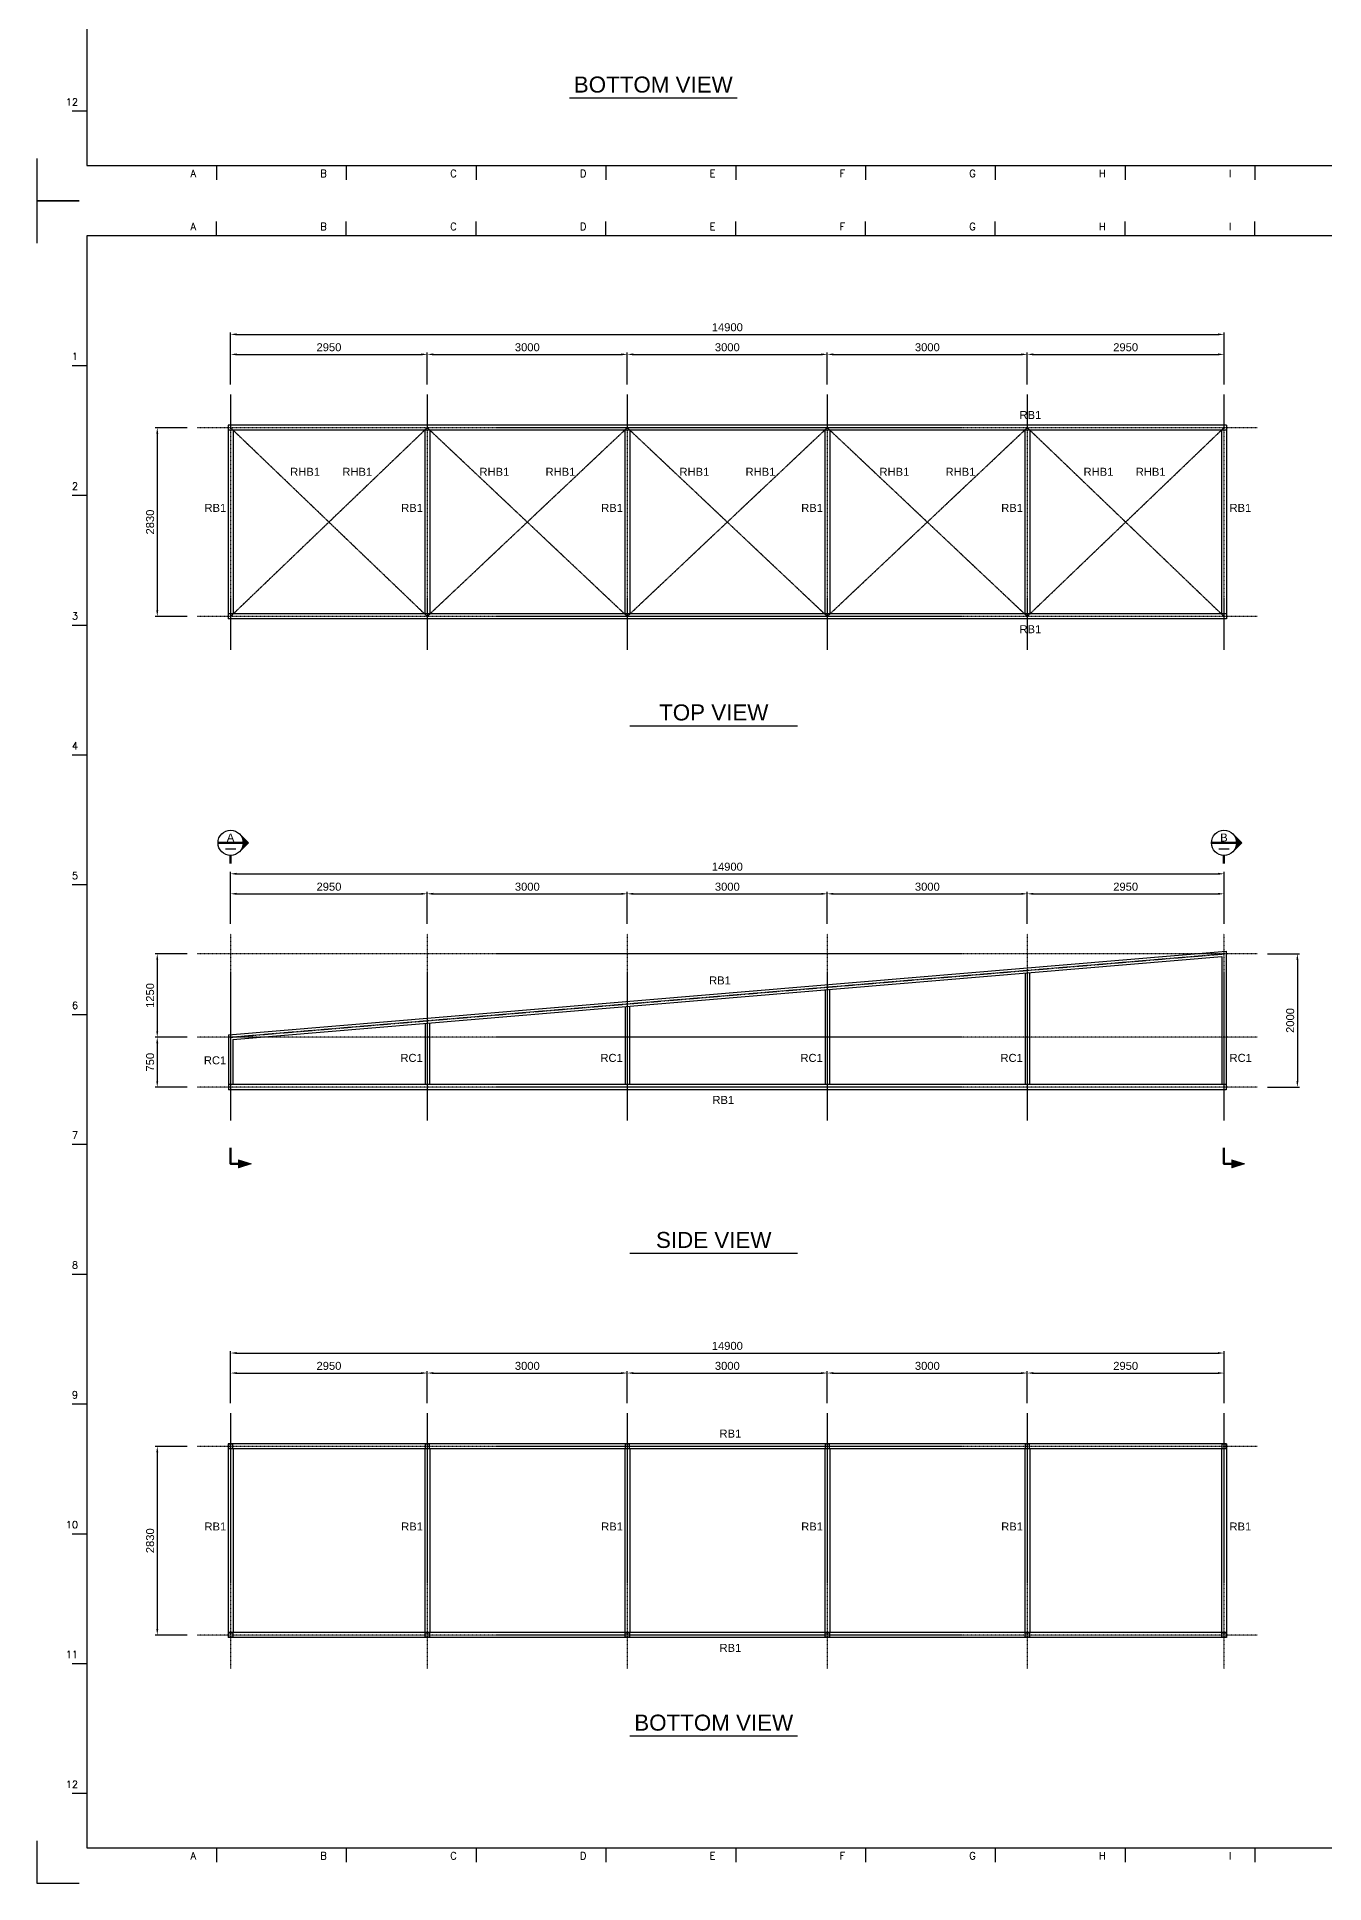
# Model space of a CAD drawing. Header units: millimetres. Extents: x 415966 to 487306, y -108951 to -17325.
# Drawn here: x 415966 to 435272, y -93015 to -65328 of the extents above; entities that cross this region are included whole.
import ezdxf
from ezdxf.enums import TextEntityAlignment as Align

# ---------------------------------------------------------------- set-up
doc = ezdxf.new("R2010")
doc.units = ezdxf.units.MM
doc.header["$LTSCALE"] = 2
doc.linetypes.add('CENTER', pattern=[2, 1.25, -0.25, 0.25, -0.25])
doc.linetypes.add('CENTER2', pattern=[28.575, 19.05, -3.175, 3.175, -3.175])
doc.layers.get('Defpoints').update_dxf_attribs({"color": 250})
for name, color, linetype in [('C_BLOCK', 7, 'Continuous'), ('C_CEN', 1, 'CENTER'), ('C_DIM', 7, 'Continuous'), ('C_GIRDER', 2, 'Continuous'), ('C_TEXT_01', 2, 'Continuous'), ('TAN-TIT', 30, 'Continuous'), ('TITLE', 7, 'Continuous')]:
    doc.layers.add(name, color=color, linetype=linetype)
doc.styles.add('Arial', font='arial.ttf')
doc.styles.add('COM', font='COMPLEX', dxfattribs={"height": 5})
doc.dimstyles.new('일반도면_0030', dxfattribs={"dimtxt": 120, "dimasz": 90, "dimexe": 30, "dimexo": 150, "dimgap": 45, "dimtad": 1, "dimdec": 0, "dimzin": 0, "dimdsep": 46, "dimtxsty": 'Arial', "dimcen": -150, "dimclrd": 7, "dimclre": 7, "dimclrt": 2, "dimadec": 8, "dimazin": 0, "dimtfac": 1, "dimtdec": 0, "dimtix": 1, "dimtmove": 2, "dimatfit": 3, "dimfxl": 1, "dimtolj": 1, "dimtzin": 0, "dimarcsym": 0})

# ---------------------------------------------------------------- blocks, each defined once
blk = doc.blocks.new('BORDER')
at = {"layer": 'TAN-TIT', "linetype": 'Continuous'}
for p, q in [((424, 16820), (0, 16820)), ((0, 16820), (0, 16396)), ((0, 424), (0, 0)), ((0, 0), (424, 0))]:
    blk.add_line(p, q, dxfattribs=at)
at = {"layer": 'TAN-TIT'}
for p, q in [((1796, 16468), (1796, 16612)), ((3093, 16468), (3093, 16612)), ((4391, 16468), (4391, 16612)), ((5689, 16468), (5689, 16612)), ((6987, 16468), (6987, 16612)), ((8285, 16468), (8285, 16612)), ((9583, 16468), (9583, 16612)), ((10881, 16468), (10881, 16612)), ((12178, 16468), (12178, 16612)), ((498, 16468), (498, 352)), ((23282, 16468), (498, 16468)), ((498, 15170), (353, 15170)), ((498, 13872), (353, 13872)), ((498, 12574), (353, 12574)), ((498, 11277), (353, 11277)), ((498, 9979), (353, 9979)), ((498, 8681), (353, 8681)), ((498, 7383), (353, 7383)), ((498, 6085), (353, 6085)), ((498, 4787), (353, 4787)), ((498, 3489), (353, 3489)), ((498, 2192), (353, 2192)), ((498, 894), (353, 894)), ((498, 352), (23282, 352)), ((1796, 352), (1796, 208)), ((3093, 352), (3093, 208)), ((4391, 352), (4391, 208)), ((5689, 352), (5689, 208)), ((6987, 352), (6987, 208)), ((8285, 352), (8285, 208)), ((9583, 352), (9583, 208)), ((10881, 352), (10881, 208)), ((12178, 352), (12178, 208))]:
    blk.add_line(p, q, dxfattribs=at)
at = {"layer": 'TAN-TIT', "style": 'COM'}
for s, p in [('A', (1536, 16526)), ('B', (2834, 16526)), ('C', (4132, 16526)), ('D', (5430, 16526)), ('E', (6727, 16526)), ('F', (8025, 16526)), ('G', (9323, 16526)), ('H', (10621, 16526)), ('I', (11919, 16526)), ('A', (1536, 237)), ('B', (2834, 237)), ('C', (4132, 237)), ('D', (5430, 237)), ('E', (6727, 237)), ('F', (8025, 237)), ('G', (9323, 237)), ('H', (10621, 237)), ('I', (11919, 237))]:
    blk.add_text(s, height=72.1, dxfattribs=at).set_placement(p)
for s, p in [('1', (411, 15228)), ('2', (411, 13930)), ('3', (411, 12632)), ('4', (411, 11334)), ('5', (411, 10036)), ('6', (411, 8739)), ('7', (411, 7441)), ('8', (411, 6143)), ('9', (411, 4845)), ('10', (411, 3547)), ('11', (411, 2249)), ('12', (411, 951))]:
    blk.add_text(s, height=72.1, dxfattribs=at).set_placement(p, align=Align.RIGHT)
blk = doc.blocks.new('*D257')
at = {"layer": 'C_DIM', "color": 7, "lineweight": -2, "transparency": 16777216}
for p, q in [((418221, -71189), (417741, -71189)), ((417771, -71279), (417771, -73929)), ((418221, -74019), (417741, -74019))]:
    blk.add_line(p, q, dxfattribs=at)
at = {"layer": 'C_DIM', "color": 7, "transparency": 16777216}
for points in [[(417756, -71279), (417786, -71279), (417771, -71189)], [(417756, -73929), (417786, -73929), (417771, -74019)]]:
    blk.add_solid(points, dxfattribs=at)
at = {"layer": 'Defpoints', "color": 0, "transparency": 16777216}
for p in [(418371, -71189), (417771, -74019), (418371, -74019)]:
    blk.add_point(p, dxfattribs=at)
at = {"layer": 'C_DIM', "color": 2, "transparency": 16777216, "insert": (417664, -72604), "char_height": 120, "attachment_point": 5, "rotation": 90, "style": 'Arial'}
blk.add_mtext('\\A1;2830', dxfattribs=at)
blk = doc.blocks.new('*D258')
at = {"layer": 'C_DIM', "color": 7, "lineweight": -2, "transparency": 16777216}
for p, q in [((418871, -70539), (418871, -69759)), ((433771, -70539), (433771, -69759)), ((418961, -69789), (433681, -69789))]:
    blk.add_line(p, q, dxfattribs=at)
at = {"layer": 'C_DIM', "color": 7, "transparency": 16777216}
for points in [[(418961, -69774), (418961, -69804), (418871, -69789)], [(433681, -69774), (433681, -69804), (433771, -69789)]]:
    blk.add_solid(points, dxfattribs=at)
at = {"layer": 'Defpoints', "color": 0, "transparency": 16777216}
for p in [(433771, -69789), (418871, -70689), (433771, -70689)]:
    blk.add_point(p, dxfattribs=at)
at = {"layer": 'C_DIM', "color": 2, "transparency": 16777216, "insert": (426321, -69683), "char_height": 120, "attachment_point": 5, "style": 'Arial'}
blk.add_mtext('\\A1;14900', dxfattribs=at)
blk = doc.blocks.new('*D259')
at = {"layer": 'C_DIM', "color": 7, "lineweight": -2, "transparency": 16777216}
for p, q in [((430821, -70539), (430821, -70059)), ((430911, -70089), (433681, -70089)), ((433771, -70539), (433771, -70059))]:
    blk.add_line(p, q, dxfattribs=at)
at = {"layer": 'C_DIM', "color": 7, "transparency": 16777216}
for points in [[(430911, -70074), (430911, -70104), (430821, -70089)], [(433681, -70074), (433681, -70104), (433771, -70089)]]:
    blk.add_solid(points, dxfattribs=at)
at = {"layer": 'Defpoints', "color": 0, "transparency": 16777216}
for p in [(433771, -70089), (430821, -70689), (433771, -70689)]:
    blk.add_point(p, dxfattribs=at)
at = {"layer": 'C_DIM', "color": 2, "transparency": 16777216, "insert": (432296, -69983), "char_height": 120, "attachment_point": 5, "style": 'Arial'}
blk.add_mtext('\\A1;2950', dxfattribs=at)
blk = doc.blocks.new('*D231')
at = {"layer": 'C_DIM', "color": 7, "lineweight": -2, "transparency": 16777216}
for p, q in [((418221, -86466), (417741, -86466)), ((417771, -86556), (417771, -89206)), ((418221, -89296), (417741, -89296))]:
    blk.add_line(p, q, dxfattribs=at)
at = {"layer": 'C_DIM', "color": 7, "transparency": 16777216}
for points in [[(417756, -86556), (417786, -86556), (417771, -86466)], [(417756, -89206), (417786, -89206), (417771, -89296)]]:
    blk.add_solid(points, dxfattribs=at)
at = {"layer": 'Defpoints', "color": 0, "transparency": 16777216}
for p in [(418371, -86466), (417771, -89296), (418371, -89296)]:
    blk.add_point(p, dxfattribs=at)
at = {"layer": 'C_DIM', "color": 2, "transparency": 16777216, "insert": (417664, -87881), "char_height": 120, "attachment_point": 5, "rotation": 90, "style": 'Arial'}
blk.add_mtext('\\A1;2830', dxfattribs=at)
blk = doc.blocks.new('*D232')
at = {"layer": 'C_DIM', "color": 7, "lineweight": -2, "transparency": 16777216}
for p, q in [((418871, -85816), (418871, -85036)), ((418961, -85066), (433681, -85066)), ((433771, -85816), (433771, -85036))]:
    blk.add_line(p, q, dxfattribs=at)
at = {"layer": 'C_DIM', "color": 7, "transparency": 16777216}
for points in [[(418961, -85051), (418961, -85081), (418871, -85066)], [(433681, -85051), (433681, -85081), (433771, -85066)]]:
    blk.add_solid(points, dxfattribs=at)
at = {"layer": 'Defpoints', "color": 0, "transparency": 16777216}
for p in [(433771, -85066), (418871, -85966), (433771, -85966)]:
    blk.add_point(p, dxfattribs=at)
at = {"layer": 'C_DIM', "color": 2, "transparency": 16777216, "insert": (426321, -84959), "char_height": 120, "attachment_point": 5, "style": 'Arial'}
blk.add_mtext('\\A1;14900', dxfattribs=at)
blk = doc.blocks.new('*D233')
at = {"layer": 'C_DIM', "color": 7, "lineweight": -2, "transparency": 16777216}
for p, q in [((430821, -85816), (430821, -85336)), ((430911, -85366), (433681, -85366)), ((433771, -85816), (433771, -85336))]:
    blk.add_line(p, q, dxfattribs=at)
at = {"layer": 'C_DIM', "color": 7, "transparency": 16777216}
for points in [[(430911, -85351), (430911, -85381), (430821, -85366)], [(433681, -85351), (433681, -85381), (433771, -85366)]]:
    blk.add_solid(points, dxfattribs=at)
at = {"layer": 'Defpoints', "color": 0, "transparency": 16777216}
for p in [(433771, -85366), (430821, -85966), (433771, -85966)]:
    blk.add_point(p, dxfattribs=at)
at = {"layer": 'C_DIM', "color": 2, "transparency": 16777216, "insert": (432296, -85259), "char_height": 120, "attachment_point": 5, "style": 'Arial'}
blk.add_mtext('\\A1;2950', dxfattribs=at)
blk = doc.blocks.new('*D234')
at = {"layer": 'C_DIM', "color": 7, "lineweight": -2, "transparency": 16777216}
for p, q in [((418221, -80329), (417741, -80329)), ((417771, -80419), (417771, -80989)), ((418221, -81079), (417741, -81079))]:
    blk.add_line(p, q, dxfattribs=at)
at = {"layer": 'C_DIM', "color": 7, "transparency": 16777216}
for points in [[(417756, -80419), (417786, -80419), (417771, -80329)], [(417756, -80989), (417786, -80989), (417771, -81079)]]:
    blk.add_solid(points, dxfattribs=at)
at = {"layer": 'Defpoints', "color": 0, "transparency": 16777216}
for p in [(418371, -80329), (417771, -81079), (418371, -81079)]:
    blk.add_point(p, dxfattribs=at)
at = {"layer": 'C_DIM', "color": 2, "transparency": 16777216, "insert": (417664, -80704), "char_height": 120, "attachment_point": 5, "rotation": 90, "style": 'Arial'}
blk.add_mtext('\\A1;750', dxfattribs=at)
blk = doc.blocks.new('*D235')
at = {"layer": 'C_DIM', "color": 7, "lineweight": -2, "transparency": 16777216}
for p, q in [((418871, -78629), (418871, -77849)), ((418961, -77879), (433681, -77879)), ((433771, -78629), (433771, -77849))]:
    blk.add_line(p, q, dxfattribs=at)
at = {"layer": 'C_DIM', "color": 7, "transparency": 16777216}
for points in [[(418961, -77864), (418961, -77894), (418871, -77879)], [(433681, -77864), (433681, -77894), (433771, -77879)]]:
    blk.add_solid(points, dxfattribs=at)
at = {"layer": 'Defpoints', "color": 0, "transparency": 16777216}
for p in [(433771, -77879), (418871, -78779), (433771, -78779)]:
    blk.add_point(p, dxfattribs=at)
at = {"layer": 'C_DIM', "color": 2, "transparency": 16777216, "insert": (426321, -77773), "char_height": 120, "attachment_point": 5, "style": 'Arial'}
blk.add_mtext('\\A1;14900', dxfattribs=at)
blk = doc.blocks.new('*D236')
at = {"layer": 'C_DIM', "color": 7, "lineweight": -2, "transparency": 16777216}
for p, q in [((418871, -78629), (418871, -78149)), ((418961, -78179), (421731, -78179)), ((421821, -78629), (421821, -78149))]:
    blk.add_line(p, q, dxfattribs=at)
at = {"layer": 'C_DIM', "color": 7, "transparency": 16777216}
for points in [[(418961, -78164), (418961, -78194), (418871, -78179)], [(421731, -78164), (421731, -78194), (421821, -78179)]]:
    blk.add_solid(points, dxfattribs=at)
at = {"layer": 'Defpoints', "color": 0, "transparency": 16777216}
for p in [(421821, -78179), (418871, -78779), (421821, -78779)]:
    blk.add_point(p, dxfattribs=at)
at = {"layer": 'C_DIM', "color": 2, "transparency": 16777216, "insert": (420346, -78073), "char_height": 120, "attachment_point": 5, "style": 'Arial'}
blk.add_mtext('\\A1;2950', dxfattribs=at)
blk = doc.blocks.new('*D237')
at = {"layer": 'C_DIM', "color": 7, "lineweight": -2, "transparency": 16777216}
for p, q in [((430821, -78629), (430821, -78149)), ((430911, -78179), (433681, -78179)), ((433771, -78629), (433771, -78149))]:
    blk.add_line(p, q, dxfattribs=at)
at = {"layer": 'C_DIM', "color": 7, "transparency": 16777216}
for points in [[(430911, -78164), (430911, -78194), (430821, -78179)], [(433681, -78164), (433681, -78194), (433771, -78179)]]:
    blk.add_solid(points, dxfattribs=at)
at = {"layer": 'Defpoints', "color": 0, "transparency": 16777216}
for p in [(433771, -78179), (430821, -78779), (433771, -78779)]:
    blk.add_point(p, dxfattribs=at)
at = {"layer": 'C_DIM', "color": 2, "transparency": 16777216, "insert": (432296, -78073), "char_height": 120, "attachment_point": 5, "style": 'Arial'}
blk.add_mtext('\\A1;2950', dxfattribs=at)
blk = doc.blocks.new('*D238')
at = {"layer": 'C_DIM', "color": 7, "lineweight": -2, "transparency": 16777216}
for p, q in [((434421, -79079), (434901, -79079)), ((434871, -79169), (434871, -80989)), ((434421, -81079), (434901, -81079))]:
    blk.add_line(p, q, dxfattribs=at)
at = {"layer": 'C_DIM', "color": 7, "transparency": 16777216}
for points in [[(434856, -79169), (434886, -79169), (434871, -79079)], [(434856, -80989), (434886, -80989), (434871, -81079)]]:
    blk.add_solid(points, dxfattribs=at)
at = {"layer": 'Defpoints', "color": 0, "transparency": 16777216}
for p in [(434271, -79079), (434271, -81079), (434871, -81079)]:
    blk.add_point(p, dxfattribs=at)
at = {"layer": 'C_DIM', "color": 2, "transparency": 16777216, "insert": (434764, -80079), "char_height": 120, "attachment_point": 5, "rotation": 90, "style": 'Arial'}
blk.add_mtext('\\A1;2000', dxfattribs=at)
blk = doc.blocks.new('*D239')
at = {"layer": 'C_DIM', "color": 7, "lineweight": -2, "transparency": 16777216}
for p, q in [((418221, -79079), (417741, -79079)), ((417771, -79169), (417771, -80239)), ((418221, -80329), (417741, -80329))]:
    blk.add_line(p, q, dxfattribs=at)
at = {"layer": 'C_DIM', "color": 7, "transparency": 16777216}
for points in [[(417756, -79169), (417786, -79169), (417771, -79079)], [(417756, -80239), (417786, -80239), (417771, -80329)]]:
    blk.add_solid(points, dxfattribs=at)
at = {"layer": 'Defpoints', "color": 0, "transparency": 16777216}
for p in [(418371, -79079), (417771, -80329), (418371, -80329)]:
    blk.add_point(p, dxfattribs=at)
at = {"layer": 'C_DIM', "color": 2, "transparency": 16777216, "insert": (417664, -79704), "char_height": 120, "attachment_point": 5, "rotation": 90, "style": 'Arial'}
blk.add_mtext('\\A1;1250', dxfattribs=at)
blk = doc.blocks.new('*D240')
at = {"layer": 'C_DIM', "color": 7, "lineweight": -2, "transparency": 16777216}
for p, q in [((427821, -70539), (427821, -70059)), ((427911, -70089), (430731, -70089)), ((430821, -70539), (430821, -70059))]:
    blk.add_line(p, q, dxfattribs=at)
at = {"layer": 'C_DIM', "color": 7, "transparency": 16777216}
for points in [[(427911, -70074), (427911, -70104), (427821, -70089)], [(430731, -70074), (430731, -70104), (430821, -70089)]]:
    blk.add_solid(points, dxfattribs=at)
at = {"layer": 'Defpoints', "color": 0, "transparency": 16777216}
for p in [(430821, -70089), (427821, -70689), (430821, -70689)]:
    blk.add_point(p, dxfattribs=at)
at = {"layer": 'C_DIM', "color": 2, "transparency": 16777216, "insert": (429321, -69983), "char_height": 120, "attachment_point": 5, "style": 'Arial'}
blk.add_mtext('\\A1;3000', dxfattribs=at)
blk = doc.blocks.new('*D241')
at = {"layer": 'C_DIM', "color": 7, "lineweight": -2, "transparency": 16777216}
for p, q in [((424821, -70539), (424821, -70059)), ((424911, -70089), (427731, -70089)), ((427821, -70539), (427821, -70059))]:
    blk.add_line(p, q, dxfattribs=at)
at = {"layer": 'C_DIM', "color": 7, "transparency": 16777216}
for points in [[(424911, -70074), (424911, -70104), (424821, -70089)], [(427731, -70074), (427731, -70104), (427821, -70089)]]:
    blk.add_solid(points, dxfattribs=at)
at = {"layer": 'Defpoints', "color": 0, "transparency": 16777216}
for p in [(427821, -70089), (424821, -70689), (427821, -70689)]:
    blk.add_point(p, dxfattribs=at)
at = {"layer": 'C_DIM', "color": 2, "transparency": 16777216, "insert": (426321, -69983), "char_height": 120, "attachment_point": 5, "style": 'Arial'}
blk.add_mtext('\\A1;3000', dxfattribs=at)
blk = doc.blocks.new('*D242')
at = {"layer": 'C_DIM', "color": 7, "lineweight": -2, "transparency": 16777216}
for p, q in [((421821, -70539), (421821, -70059)), ((421911, -70089), (424731, -70089)), ((424821, -70539), (424821, -70059))]:
    blk.add_line(p, q, dxfattribs=at)
at = {"layer": 'C_DIM', "color": 7, "transparency": 16777216}
for points in [[(421911, -70074), (421911, -70104), (421821, -70089)], [(424731, -70074), (424731, -70104), (424821, -70089)]]:
    blk.add_solid(points, dxfattribs=at)
at = {"layer": 'Defpoints', "color": 0, "transparency": 16777216}
for p in [(424821, -70089), (421821, -70689), (424821, -70689)]:
    blk.add_point(p, dxfattribs=at)
at = {"layer": 'C_DIM', "color": 2, "transparency": 16777216, "insert": (423321, -69983), "char_height": 120, "attachment_point": 5, "style": 'Arial'}
blk.add_mtext('\\A1;3000', dxfattribs=at)
blk = doc.blocks.new('*D243')
at = {"layer": 'C_DIM', "color": 7, "lineweight": -2, "transparency": 16777216}
for p, q in [((418871, -70539), (418871, -70059)), ((418961, -70089), (421731, -70089)), ((421821, -70539), (421821, -70059))]:
    blk.add_line(p, q, dxfattribs=at)
at = {"layer": 'C_DIM', "color": 7, "transparency": 16777216}
for points in [[(418961, -70074), (418961, -70104), (418871, -70089)], [(421731, -70074), (421731, -70104), (421821, -70089)]]:
    blk.add_solid(points, dxfattribs=at)
at = {"layer": 'Defpoints', "color": 0, "transparency": 16777216}
for p in [(421821, -70089), (418871, -70689), (421821, -70689)]:
    blk.add_point(p, dxfattribs=at)
at = {"layer": 'C_DIM', "color": 2, "transparency": 16777216, "insert": (420346, -69983), "char_height": 120, "attachment_point": 5, "style": 'Arial'}
blk.add_mtext('\\A1;2950', dxfattribs=at)
blk = doc.blocks.new('*D244')
at = {"layer": 'C_DIM', "color": 7, "lineweight": -2, "transparency": 16777216}
for p, q in [((427821, -78629), (427821, -78149)), ((427911, -78179), (430731, -78179)), ((430821, -78629), (430821, -78149))]:
    blk.add_line(p, q, dxfattribs=at)
at = {"layer": 'C_DIM', "color": 7, "transparency": 16777216}
for points in [[(427911, -78164), (427911, -78194), (427821, -78179)], [(430731, -78164), (430731, -78194), (430821, -78179)]]:
    blk.add_solid(points, dxfattribs=at)
at = {"layer": 'Defpoints', "color": 0, "transparency": 16777216}
for p in [(430821, -78179), (427821, -78779), (430821, -78779)]:
    blk.add_point(p, dxfattribs=at)
at = {"layer": 'C_DIM', "color": 2, "transparency": 16777216, "insert": (429321, -78073), "char_height": 120, "attachment_point": 5, "style": 'Arial'}
blk.add_mtext('\\A1;3000', dxfattribs=at)
blk = doc.blocks.new('*D245')
at = {"layer": 'C_DIM', "color": 7, "lineweight": -2, "transparency": 16777216}
for p, q in [((424821, -78629), (424821, -78149)), ((424911, -78179), (427731, -78179)), ((427821, -78629), (427821, -78149))]:
    blk.add_line(p, q, dxfattribs=at)
at = {"layer": 'C_DIM', "color": 7, "transparency": 16777216}
for points in [[(424911, -78164), (424911, -78194), (424821, -78179)], [(427731, -78164), (427731, -78194), (427821, -78179)]]:
    blk.add_solid(points, dxfattribs=at)
at = {"layer": 'Defpoints', "color": 0, "transparency": 16777216}
for p in [(427821, -78179), (424821, -78779), (427821, -78779)]:
    blk.add_point(p, dxfattribs=at)
at = {"layer": 'C_DIM', "color": 2, "transparency": 16777216, "insert": (426321, -78073), "char_height": 120, "attachment_point": 5, "style": 'Arial'}
blk.add_mtext('\\A1;3000', dxfattribs=at)
blk = doc.blocks.new('*D246')
at = {"layer": 'C_DIM', "color": 7, "lineweight": -2, "transparency": 16777216}
for p, q in [((421821, -78629), (421821, -78149)), ((421911, -78179), (424731, -78179)), ((424821, -78629), (424821, -78149))]:
    blk.add_line(p, q, dxfattribs=at)
at = {"layer": 'C_DIM', "color": 7, "transparency": 16777216}
for points in [[(421911, -78164), (421911, -78194), (421821, -78179)], [(424731, -78164), (424731, -78194), (424821, -78179)]]:
    blk.add_solid(points, dxfattribs=at)
at = {"layer": 'Defpoints', "color": 0, "transparency": 16777216}
for p in [(424821, -78179), (421821, -78779), (424821, -78779)]:
    blk.add_point(p, dxfattribs=at)
at = {"layer": 'C_DIM', "color": 2, "transparency": 16777216, "insert": (423321, -78073), "char_height": 120, "attachment_point": 5, "style": 'Arial'}
blk.add_mtext('\\A1;3000', dxfattribs=at)
blk = doc.blocks.new('*D272')
at = {"layer": 'C_DIM', "color": 7, "lineweight": -2, "transparency": 16777216}
for p, q in [((427821, -85816), (427821, -85336)), ((427911, -85366), (430731, -85366)), ((430821, -85816), (430821, -85336))]:
    blk.add_line(p, q, dxfattribs=at)
at = {"layer": 'C_DIM', "color": 7, "transparency": 16777216}
for points in [[(427911, -85351), (427911, -85381), (427821, -85366)], [(430731, -85351), (430731, -85381), (430821, -85366)]]:
    blk.add_solid(points, dxfattribs=at)
at = {"layer": 'Defpoints', "color": 0, "transparency": 16777216}
for p in [(430821, -85366), (427821, -85966), (430821, -85966)]:
    blk.add_point(p, dxfattribs=at)
at = {"layer": 'C_DIM', "color": 2, "transparency": 16777216, "insert": (429321, -85259), "char_height": 120, "attachment_point": 5, "style": 'Arial'}
blk.add_mtext('\\A1;3000', dxfattribs=at)
blk = doc.blocks.new('*D273')
at = {"layer": 'C_DIM', "color": 7, "lineweight": -2, "transparency": 16777216}
for p, q in [((424821, -85816), (424821, -85336)), ((424911, -85366), (427731, -85366)), ((427821, -85816), (427821, -85336))]:
    blk.add_line(p, q, dxfattribs=at)
at = {"layer": 'C_DIM', "color": 7, "transparency": 16777216}
for points in [[(424911, -85351), (424911, -85381), (424821, -85366)], [(427731, -85351), (427731, -85381), (427821, -85366)]]:
    blk.add_solid(points, dxfattribs=at)
at = {"layer": 'Defpoints', "color": 0, "transparency": 16777216}
for p in [(427821, -85366), (424821, -85966), (427821, -85966)]:
    blk.add_point(p, dxfattribs=at)
at = {"layer": 'C_DIM', "color": 2, "transparency": 16777216, "insert": (426321, -85259), "char_height": 120, "attachment_point": 5, "style": 'Arial'}
blk.add_mtext('\\A1;3000', dxfattribs=at)
blk = doc.blocks.new('*D274')
at = {"layer": 'C_DIM', "color": 7, "lineweight": -2, "transparency": 16777216}
for p, q in [((421821, -85816), (421821, -85336)), ((421911, -85366), (424731, -85366)), ((424821, -85816), (424821, -85336))]:
    blk.add_line(p, q, dxfattribs=at)
at = {"layer": 'C_DIM', "color": 7, "transparency": 16777216}
for points in [[(421911, -85351), (421911, -85381), (421821, -85366)], [(424731, -85351), (424731, -85381), (424821, -85366)]]:
    blk.add_solid(points, dxfattribs=at)
at = {"layer": 'Defpoints', "color": 0, "transparency": 16777216}
for p in [(424821, -85366), (421821, -85966), (424821, -85966)]:
    blk.add_point(p, dxfattribs=at)
at = {"layer": 'C_DIM', "color": 2, "transparency": 16777216, "insert": (423321, -85259), "char_height": 120, "attachment_point": 5, "style": 'Arial'}
blk.add_mtext('\\A1;3000', dxfattribs=at)
blk = doc.blocks.new('*D275')
at = {"layer": 'C_DIM', "color": 7, "lineweight": -2, "transparency": 16777216}
for p, q in [((418871, -85816), (418871, -85336)), ((418961, -85366), (421731, -85366)), ((421821, -85816), (421821, -85336))]:
    blk.add_line(p, q, dxfattribs=at)
at = {"layer": 'C_DIM', "color": 7, "transparency": 16777216}
for points in [[(418961, -85351), (418961, -85381), (418871, -85366)], [(421731, -85351), (421731, -85381), (421821, -85366)]]:
    blk.add_solid(points, dxfattribs=at)
at = {"layer": 'Defpoints', "color": 0, "transparency": 16777216}
for p in [(421821, -85366), (418871, -85966), (421821, -85966)]:
    blk.add_point(p, dxfattribs=at)
at = {"layer": 'C_DIM', "color": 2, "transparency": 16777216, "insert": (420346, -85259), "char_height": 120, "attachment_point": 5, "style": 'Arial'}
blk.add_mtext('\\A1;2950', dxfattribs=at)
blk = doc.blocks.new('MS')
at = {"layer": 'C_BLOCK', "color": 1, "linetype": 'Continuous', "lineweight": 13}
for p, q in [((-8.67, 3.56), (-7, 8.89)), ((-8.58, 3.62), (-7, 8.68)), ((-8.5, 3.69), (-7, 8.47)), ((-8.41, 3.75), (-7, 8.26)), ((-7, 8.89), (-5.33, 3.56)), ((-7, 8.68), (-5.42, 3.62)), ((-7, 8.47), (-5.5, 3.69)), ((-7, 8.26), (-5.59, 3.75)), ((-5.33, 3.56), (-8.67, 3.56)), ((-5.42, 3.62), (-8.58, 3.62)), ((-5.5, 3.69), (-8.5, 3.69)), ((-5.59, 3.75), (-8.41, 3.75)), ((-8.33, 3.81), (-7, 8.06)), ((-5.67, 3.81), (-8.33, 3.81)), ((-8.24, 3.87), (-7, 7.85)), ((-5.76, 3.87), (-8.24, 3.87)), ((-8.16, 3.94), (-7, 7.64)), ((-5.84, 3.94), (-8.16, 3.94)), ((-8.07, 4), (-7, 7.43)), ((-5.93, 4), (-8.07, 4)), ((-7.99, 4.06), (-7, 7.22)), ((-6.01, 4.06), (-7.99, 4.06)), ((-7.9, 4.12), (-7, 7.01)), ((-6.1, 4.12), (-7.9, 4.12)), ((-7.82, 4.19), (-7, 6.8)), ((-6.18, 4.19), (-7.82, 4.19)), ((-7.73, 4.25), (-7, 6.59)), ((-6.27, 4.25), (-7.73, 4.25)), ((-7.65, 4.31), (-7, 6.39)), ((-6.35, 4.31), (-7.65, 4.31)), ((-7.56, 4.37), (-7, 6.18)), ((-6.44, 4.37), (-7.56, 4.37)), ((-7.48, 4.43), (-7, 5.97)), ((-6.52, 4.43), (-7.48, 4.43)), ((-7.39, 4.5), (-7, 5.76)), ((-6.61, 4.5), (-7.39, 4.5)), ((-7.31, 4.56), (-7, 5.55)), ((-6.69, 4.56), (-7.31, 4.56)), ((-7.22, 4.62), (-7, 5.34)), ((-6.78, 4.62), (-7.22, 4.62)), ((-7.14, 4.68), (-7, 5.13)), ((-6.86, 4.68), (-7.14, 4.68)), ((-7.06, 4.75), (-7, 4.92)), ((-6.94, 4.75), (-7.06, 4.75)), ((-7, 8.06), (-5.67, 3.81)), ((-7, 7.85), (-5.76, 3.87)), ((-7, 7.64), (-5.84, 3.94)), ((-7, 7.43), (-5.93, 4)), ((-7, 7.22), (-6.01, 4.06)), ((-7, 7.01), (-6.1, 4.12)), ((-7, 6.8), (-6.18, 4.19)), ((-7, 6.59), (-6.27, 4.25)), ((-7, 6.39), (-6.35, 4.31)), ((-7, 6.18), (-6.44, 4.37)), ((-7, 5.97), (-6.52, 4.43)), ((-7, 5.76), (-6.61, 4.5)), ((-7, 5.55), (-6.69, 4.56)), ((-7, 5.34), (-6.78, 4.62)), ((-7, 5.13), (-6.86, 4.68)), ((-7, 4.92), (-6.94, 4.75))]:
    blk.add_line(p, q, dxfattribs=at)
at = {"layer": 'C_BLOCK', "color": 3, "linetype": 'Continuous', "lineweight": 70, "flags": 128}
blk.add_lwpolyline([(-7, 3.5), (-7, 0), (0, 0)], dxfattribs=at)
at = {"layer": 'C_BLOCK', "color": 1, "linetype": 'Continuous', "lineweight": 13}
blk.add_3dface([(-8.75, 3.5), (-7, 9.1), (-5.25, 3.5)], dxfattribs=at)

msp = doc.modelspace()

# ---------------------------------------------------------------- linework, layer by layer
at = {"layer": 'C_BLOCK', "color": 3, "linetype": 'Continuous', "lineweight": 53}
for p, q in [((419059.2, -77415.2), (418682.1, -77415.2)), ((433959.2, -77415.2), (433582.1, -77415.2))]:
    msp.add_line(p, q, dxfattribs=at)
at = {"layer": 'C_BLOCK', "color": 1, "linetype": 'Continuous', "lineweight": 70}
for p, q in [((419059.2, -77415.2), (418682.1, -77415.2)), ((433959.2, -77415.2), (433582.1, -77415.2))]:
    msp.add_line(p, q, dxfattribs=at)
at = {"layer": 'C_BLOCK', "color": 2, "linetype": 'Continuous', "lineweight": 30}
for p, q in [((418947.8, -77509.5), (418793.5, -77509.5)), ((433847.8, -77509.5), (433693.5, -77509.5))]:
    msp.add_line(p, q, dxfattribs=at)
at = {"layer": 'C_BLOCK', "color": 1, "linetype": 'Continuous', "lineweight": 0}
for p, q in [((419137.3, -77415.2), (418997.6, -77275.7)), ((419137.3, -77415.2), (419002.7, -77549.8)), ((419018.9, -77531.6), (419136.3, -77414.2)), ((419030.7, -77514.9), (419133.8, -77411.7)), ((419045.9, -77484.6), (419126.3, -77404.2)), ((419054, -77371.5), (419073.8, -77351.7)), ((419055, -77375.5), (419076.3, -77354.2)), ((419055.8, -77379.7), (419078.8, -77356.7)), ((419056.6, -77384), (419081.3, -77359.2)), ((419057.2, -77388.3), (419083.8, -77361.7)), ((419057.8, -77392.7), (419086.3, -77364.2)), ((419058.3, -77397.2), (419088.8, -77366.7)), ((419058.7, -77401.8), (419091.3, -77369.2)), ((419059, -77406.6), (419093.8, -77371.7)), ((419059.2, -77411.4), (419096.3, -77374.2)), ((419059.2, -77416.4), (419098.8, -77376.7)), ((434037.3, -77415.2), (433897.6, -77275.7)), ((434037.3, -77415.2), (433902.7, -77549.8)), ((433918.9, -77531.6), (434036.3, -77414.2)), ((433930.7, -77514.9), (434033.8, -77411.7)), ((433945.9, -77484.6), (434026.3, -77404.2)), ((433954, -77371.5), (433973.8, -77351.7)), ((433955, -77375.5), (433976.3, -77354.2)), ((433955.8, -77379.7), (433978.8, -77356.7)), ((433956.6, -77384), (433981.3, -77359.2)), ((433957.2, -77388.3), (433983.8, -77361.7)), ((433957.8, -77392.7), (433986.3, -77364.2)), ((433958.3, -77397.2), (433988.8, -77366.7)), ((433958.7, -77401.8), (433991.3, -77369.2)), ((433959, -77406.6), (433993.8, -77371.7)), ((433959.2, -77411.4), (433996.3, -77374.2)), ((433959.2, -77416.4), (433998.8, -77376.7))]:
    msp.add_line(p, q, dxfattribs=at)
at = {"layer": 'C_BLOCK', "color": 1, "linetype": 'Continuous', "lineweight": 13}
for p, q in [((419003.8, -77281.7), (419003.8, -77281.7)), ((419006.3, -77284.2), (419006.3, -77284.2)), ((419008.7, -77286.8), (419008.8, -77286.7)), ((419011.1, -77289.4), (419011.3, -77289.2)), ((419013.5, -77292.1), (419013.8, -77291.7)), ((419015.7, -77294.8), (419016.3, -77294.2)), ((419018, -77297.5), (419018.8, -77296.7)), ((419020.2, -77300.4), (419021.3, -77299.2)), ((419022.3, -77303.2), (419023.8, -77301.7)), ((419024.4, -77306.1), (419026.3, -77304.2)), ((419026.5, -77309), (419028.8, -77306.7)), ((419028.5, -77312), (419031.3, -77309.2)), ((419030.4, -77315.1), (419033.8, -77311.7)), ((419032.3, -77318.2), (419036.3, -77314.2)), ((419034.2, -77321.3), (419038.8, -77316.7)), ((419036, -77324.6), (419041.3, -77319.2)), ((419037.4, -77503.1), (419131.3, -77409.2)), ((419037.7, -77327.8), (419043.8, -77321.7)), ((419039.4, -77331.1), (419046.3, -77324.2)), ((419041.1, -77334.5), (419048.8, -77326.7)), ((419042.2, -77493.3), (419128.8, -77406.7)), ((419042.6, -77337.9), (419051.3, -77329.2)), ((419044.1, -77341.4), (419053.8, -77331.7)), ((419045.6, -77344.9), (419056.3, -77334.2)), ((419047, -77348.5), (419058.8, -77336.7)), ((419048.3, -77352.2), (419061.3, -77339.2)), ((419048.9, -77476.6), (419123.8, -77401.7)), ((419049.6, -77355.9), (419063.8, -77341.7)), ((419050.8, -77359.7), (419066.3, -77344.2)), ((419051.3, -77469.3), (419121.3, -77399.2)), ((419052, -77363.5), (419068.8, -77346.7)), ((419053.1, -77367.5), (419071.3, -77349.2)), ((419053.2, -77462.3), (419118.8, -77396.7)), ((419054.8, -77455.8), (419116.3, -77394.2)), ((419056, -77449.5), (419113.8, -77391.7)), ((419057, -77443.5), (419111.3, -77389.2)), ((419057.8, -77437.7), (419108.8, -77386.7)), ((419058.4, -77432.1), (419106.3, -77384.2)), ((419058.9, -77426.7), (419103.8, -77381.7)), ((419059.1, -77421.5), (419101.3, -77379.2)), ((433903.8, -77281.7), (433903.8, -77281.7)), ((433906.3, -77284.2), (433906.3, -77284.2)), ((433908.7, -77286.8), (433908.8, -77286.7)), ((433911.1, -77289.4), (433911.3, -77289.2)), ((433913.5, -77292.1), (433913.8, -77291.7)), ((433915.7, -77294.8), (433916.3, -77294.2)), ((433918, -77297.5), (433918.8, -77296.7)), ((433920.2, -77300.4), (433921.3, -77299.2)), ((433922.3, -77303.2), (433923.8, -77301.7)), ((433924.4, -77306.1), (433926.3, -77304.2)), ((433926.5, -77309), (433928.8, -77306.7)), ((433928.5, -77312), (433931.3, -77309.2)), ((433930.4, -77315.1), (433933.8, -77311.7)), ((433932.3, -77318.2), (433936.3, -77314.2)), ((433934.2, -77321.3), (433938.8, -77316.7)), ((433936, -77324.6), (433941.3, -77319.2)), ((433937.4, -77503.1), (434031.3, -77409.2)), ((433937.7, -77327.8), (433943.8, -77321.7)), ((433939.4, -77331.1), (433946.3, -77324.2)), ((433941.1, -77334.5), (433948.8, -77326.7)), ((433942.2, -77493.3), (434028.8, -77406.7)), ((433942.6, -77337.9), (433951.3, -77329.2)), ((433944.1, -77341.4), (433953.8, -77331.7)), ((433945.6, -77344.9), (433956.3, -77334.2)), ((433947, -77348.5), (433958.8, -77336.7)), ((433948.3, -77352.2), (433961.3, -77339.2)), ((433948.9, -77476.6), (434023.8, -77401.7)), ((433949.6, -77355.9), (433963.8, -77341.7)), ((433950.8, -77359.7), (433966.3, -77344.2)), ((433951.3, -77469.3), (434021.3, -77399.2)), ((433952, -77363.5), (433968.8, -77346.7)), ((433953.1, -77367.5), (433971.3, -77349.2)), ((433953.2, -77462.3), (434018.8, -77396.7)), ((433954.8, -77455.8), (434016.3, -77394.2)), ((433956, -77449.5), (434013.8, -77391.7)), ((433957, -77443.5), (434011.3, -77389.2)), ((433957.8, -77437.7), (434008.8, -77386.7)), ((433958.4, -77432.1), (434006.3, -77384.2)), ((433958.9, -77426.7), (434003.8, -77381.7)), ((433959.1, -77421.5), (434001.3, -77379.2))]:
    msp.add_line(p, q, dxfattribs=at)
at = {"layer": 'C_BLOCK', "color": 3, "linetype": 'Continuous', "lineweight": 70}
for p, q in [((418870.6, -77723.5), (418870.6, -77603.7)), ((433770.6, -77723.5), (433770.6, -77603.7))]:
    msp.add_line(p, q, dxfattribs=at)
at = {"layer": 'C_BLOCK', "color": 2, "linetype": 'Continuous', "lineweight": 30}
for centre in [(418870.6, -77415.2), (433770.6, -77415.2)]:
    msp.add_circle(centre, 188.6, dxfattribs=at)
at = {"layer": 'C_CEN'}
for p, q in [((418870.6, -70689.2), (418870.6, -74519.2)), ((421820.6, -70689.2), (421820.6, -74519.2)), ((424820.6, -70689.2), (424820.6, -74519.2)), ((427820.6, -70689.2), (427820.6, -74519.2)), ((430820.6, -70689.2), (430820.6, -74519.2)), ((433770.6, -70689.2), (433770.6, -74519.2)), ((434270.6, -71189.2), (418370.6, -71189.2)), ((434270.6, -74019.2), (418370.6, -74019.2)), ((418870.6, -78779.1), (418870.6, -81579.1)), ((421820.6, -78779.1), (421820.6, -81579.1)), ((424820.6, -78779.1), (424820.6, -81579.1)), ((427820.6, -78779.1), (427820.6, -81579.1)), ((430820.6, -78779.1), (430820.6, -81579.1)), ((433770.6, -78779.1), (433770.6, -81579.1)), ((434270.6, -79079.1), (418370.6, -79079.1)), ((418870.6, -80329.1), (433770.6, -79079.1)), ((434270.6, -80329.1), (418370.6, -80329.1)), ((434270.6, -81079.1), (418370.6, -81079.1)), ((418870.6, -85965.8), (418870.6, -89795.8)), ((421820.6, -85965.8), (421820.6, -89795.8)), ((424820.6, -85965.8), (424820.6, -89795.8)), ((427820.6, -85965.8), (427820.6, -89795.8)), ((430820.6, -85965.8), (430820.6, -89795.8)), ((433770.6, -85965.8), (433770.6, -89795.8)), ((434270.6, -86465.8), (418370.6, -86465.8)), ((434270.6, -89295.8), (418370.6, -89295.8))]:
    msp.add_line(p, q, dxfattribs=at)
at = {"layer": 'C_GIRDER'}
for p, q in [((433808.7, -71151.1), (418832.5, -71151.1)), ((418832.5, -71151.1), (418832.5, -74057.3)), ((433808.7, -71151.1), (433808.7, -74057.3)), ((433808.7, -71227.3), (418832.5, -71227.3)), ((418908.7, -71227.3), (418908.7, -73981.1)), ((421782.5, -71227.3), (421782.5, -73981.1)), ((421858.7, -71227.3), (421858.7, -73981.1)), ((424782.5, -71227.3), (424782.5, -73981.1)), ((424858.7, -71227.3), (424858.7, -73981.1)), ((427782.5, -71227.3), (427782.5, -73981.1)), ((427858.7, -71227.3), (427858.7, -73981.1)), ((430782.5, -71227.3), (430782.5, -73981.1)), ((430858.7, -71227.3), (430858.7, -73981.1)), ((433732.5, -71227.3), (433732.5, -73981.1)), ((433808.7, -73981.1), (418832.5, -73981.1)), ((433808.7, -74057.3), (418832.5, -74057.3)), ((418838.9, -80293.6), (433802.4, -79038.2)), ((418902.4, -80364.7), (433738.9, -79120)), ((433738.9, -79120), (433738.9, -81041)), ((433802.4, -79038.2), (433802.4, -81117.2)), ((430788.9, -79365), (430788.9, -81041)), ((430852.4, -79359.6), (430852.4, -81041)), ((427788.9, -79618.3), (427788.9, -81041)), ((427852.4, -79613), (427852.4, -81041)), ((424788.9, -79871.7), (424788.9, -81041)), ((424852.4, -79866.4), (424852.4, -81041)), ((421788.9, -80125.1), (421788.9, -81041)), ((421852.4, -80119.7), (421852.4, -81041)), ((418838.9, -80293.6), (418838.9, -81117.2)), ((418902.4, -80364.7), (418902.4, -81041)), ((433802.4, -81041), (418838.9, -81041)), ((433802.4, -81117.2), (418838.9, -81117.2)), ((433808.7, -86427.7), (418832.5, -86427.7)), ((418832.5, -86427.7), (418832.5, -89333.9)), ((433808.7, -86503.9), (418832.5, -86503.9)), ((418908.7, -86503.9), (418908.7, -89257.7)), ((421782.5, -86503.9), (421782.5, -89257.7)), ((421858.7, -86503.9), (421858.7, -89257.7)), ((424782.5, -86503.9), (424782.5, -89257.7)), ((424858.7, -86503.9), (424858.7, -89257.7)), ((427782.5, -86503.9), (427782.5, -89257.7)), ((427858.7, -86503.9), (427858.7, -89257.7)), ((430782.5, -86503.9), (430782.5, -89257.7)), ((430858.7, -86503.9), (430858.7, -89257.7)), ((433732.5, -86503.9), (433732.5, -89257.7)), ((433808.7, -86427.7), (433808.7, -89333.9)), ((433808.7, -89257.7), (418832.5, -89257.7)), ((433808.7, -89333.9), (418832.5, -89333.9))]:
    msp.add_line(p, q, dxfattribs=at)
at = {"layer": 'C_GIRDER', "linetype": 'CENTER2', "ltscale": 0.2}
for p, q in [((418870.6, -71189.2), (421820.6, -74019.2)), ((418870.6, -74019.2), (421820.6, -71189.2)), ((421820.6, -71189.2), (424820.6, -74019.2)), ((424820.6, -71189.2), (421820.6, -74019.2)), ((424820.6, -71189.2), (427820.6, -74019.2)), ((427820.6, -71189.2), (424820.6, -74019.2)), ((427820.6, -71189.2), (430820.6, -74019.2)), ((430820.6, -71189.2), (427820.6, -74019.2)), ((433770.6, -71189.2), (430820.6, -74019.2)), ((433770.6, -74019.2), (430820.6, -71189.2))]:
    msp.add_line(p, q, dxfattribs=at)
at = {"layer": 'C_GIRDER'}
for points in [[(418838.9, -86497.5), (418902.4, -86497.5), (418902.4, -86434), (418838.9, -86434)], [(421788.9, -86497.5), (421852.4, -86497.5), (421852.4, -86434), (421788.9, -86434)], [(424788.9, -86497.5), (424852.4, -86497.5), (424852.4, -86434), (424788.9, -86434)], [(427788.9, -86497.5), (427852.4, -86497.5), (427852.4, -86434), (427788.9, -86434)], [(430788.9, -86497.5), (430852.4, -86497.5), (430852.4, -86434), (430788.9, -86434)], [(430788.9, -86497.5), (430852.4, -86497.5), (430852.4, -86434), (430788.9, -86434)], [(433738.9, -86497.5), (433802.4, -86497.5), (433802.4, -86434), (433738.9, -86434)], [(418838.9, -89264), (418902.4, -89264), (418902.4, -89327.5), (418838.9, -89327.5)], [(421788.9, -89264), (421852.4, -89264), (421852.4, -89327.5), (421788.9, -89327.5)], [(424788.9, -89264), (424852.4, -89264), (424852.4, -89327.5), (424788.9, -89327.5)], [(427788.9, -89264), (427852.4, -89264), (427852.4, -89327.5), (427788.9, -89327.5)], [(430788.9, -89264), (430852.4, -89264), (430852.4, -89327.5), (430788.9, -89327.5)], [(430788.9, -89264), (430852.4, -89264), (430852.4, -89327.5), (430788.9, -89327.5)], [(430788.9, -89264), (430852.4, -89264), (430852.4, -89327.5), (430788.9, -89327.5)], [(433738.9, -89264), (433802.4, -89264), (433802.4, -89327.5), (433738.9, -89327.5)]]:
    msp.add_lwpolyline(points, close=True, dxfattribs=at)
at = {"layer": 'TITLE', "color": 1, "linetype": 'Continuous'}
for p, q in [((423953.1, -66242.4), (426467.6, -66242.4)), ((424860, -75658.7), (427374.5, -75658.7)), ((424860, -83569.9), (427374.5, -83569.9)), ((424860, -90809), (427374.5, -90809))]:
    msp.add_line(p, q, dxfattribs=at)

# ---------------------------------------------------------------- block references
at = {"xscale": 1.5, "yscale": 1.5, "zscale": 1.5}
for p in [(415965.9, -67785.1), (415965.9, -93015.1)]:
    msp.add_blockref('BORDER', p, dxfattribs=at)
at = {"layer": 'C_BLOCK', "color": 7, "linetype": 'Continuous', "lineweight": 0, "xscale": -34.28571428571428, "yscale": 34.28571428571428, "zscale": 34.28571428571428, "rotation": 270}
for p in [(418870.6, -81989.8), (433770.6, -81989.8)]:
    msp.add_blockref('MS', p, dxfattribs=at)

# ---------------------------------------------------------------- texts
at = {"layer": 'C_BLOCK', "color": 2, "linetype": 'Continuous', "lineweight": 30, "style": 'Arial'}
for s, p in [('A', (418869.9, -77334.8)), ('B', (433769.9, -77334.8))]:
    msp.add_text(s, height=120, dxfattribs=at).set_placement(p, align=Align.MIDDLE_CENTER)
at = {"layer": 'C_TEXT_01', "style": 'Arial'}
for s, p in [('RB1', (430704.1, -71058)), ('RHB1', (419764.6, -71909.8)), ('RHB1', (420547.1, -71909.8)), ('RHB1', (422603.8, -71909.8)), ('RHB1', (423594.9, -71909.8)), ('RHB1', (425603.8, -71909.8)), ('RHB1', (426594.9, -71909.8)), ('RHB1', (428603.8, -71909.8)), ('RHB1', (429594.9, -71909.8)), ('RHB1', (431664.6, -71909.8)), ('RHB1', (432447.1, -71909.8)), ('RB1', (418479.4, -72450.7)), ('RB1', (421429.4, -72450.7)), ('RB1', (424429.4, -72450.7)), ('RB1', (427429.4, -72450.7)), ('RB1', (430429.4, -72450.7)), ('RB1', (433853.4, -72450.7)), ('RB1', (430704.1, -74270.8)), ('RB1', (426047.8, -79537.7)), ('RC1', (418470.1, -80736)), ('RC1', (421417.9, -80699.6)), ('RC1', (424417.9, -80699.6)), ('RC1', (427417.9, -80699.6)), ('RC1', (430417.9, -80699.6)), ('RC1', (433853.4, -80699.6)), ('RB1', (426097.9, -81330.7)), ('RB1', (426204.1, -86334.6)), ('RB1', (418479.4, -87727.3)), ('RB1', (421429.4, -87727.3)), ('RB1', (424429.4, -87727.3)), ('RB1', (427429.4, -87727.3)), ('RB1', (430429.4, -87727.3)), ('RB1', (433853.4, -87727.3)), ('RB1', (426204.1, -89547.4))]:
    msp.add_text(s, height=120, dxfattribs=at).set_placement(p)
at = {"layer": 'TITLE', "color": 3, "ltscale": 10, "style": 'Arial'}
for s, p in [('BOTTOM VIEW', (425210.4, -66162.4)), ('TOP VIEW', (426117.3, -75578.7)), ('SIDE VIEW', (426117.3, -83489.9)), ('BOTTOM VIEW', (426117.3, -90728.9))]:
    msp.add_text(s, height=240, dxfattribs=at).set_placement(p, align=Align.CENTER)

# ---------------------------------------------------------------- dimensions: what is measured, and where the dimension line sits
at = {"layer": 'C_DIM'}
for base, p1, p2, picture, middle in [((433770.6, -69789.2), (418870.6, -70689.2), (433770.6, -70689.2), '*D258', (426320.6, -69682.9)), ((421820.6, -70089.2), (418870.6, -70689.2), (421820.6, -70689.2), '*D243', (420345.6, -69982.9)), ((424820.6, -70089.2), (421820.6, -70689.2), (424820.6, -70689.2), '*D242', (423320.6, -69982.9)), ((427820.6, -70089.2), (424820.6, -70689.2), (427820.6, -70689.2), '*D241', (426320.6, -69982.9)), ((430820.6, -70089.2), (427820.6, -70689.2), (430820.6, -70689.2), '*D240', (429320.6, -69982.9)), ((433770.6, -70089.2), (430820.6, -70689.2), (433770.6, -70689.2), '*D259', (432295.6, -69982.9)), ((433770.6, -77879.1), (418870.6, -78779.1), (433770.6, -78779.1), '*D235', (426320.6, -77772.8)), ((421820.6, -78179.1), (418870.6, -78779.1), (421820.6, -78779.1), '*D236', (420345.6, -78072.8)), ((424820.6, -78179.1), (421820.6, -78779.1), (424820.6, -78779.1), '*D246', (423320.6, -78072.8)), ((427820.6, -78179.1), (424820.6, -78779.1), (427820.6, -78779.1), '*D245', (426320.6, -78072.8)), ((430820.6, -78179.1), (427820.6, -78779.1), (430820.6, -78779.1), '*D244', (429320.6, -78072.8)), ((433770.6, -78179.1), (430820.6, -78779.1), (433770.6, -78779.1), '*D237', (432295.6, -78072.8)), ((433770.6, -85065.8), (418870.6, -85965.8), (433770.6, -85965.8), '*D232', (426320.6, -84959.5)), ((421820.6, -85365.8), (418870.6, -85965.8), (421820.6, -85965.8), '*D275', (420345.6, -85259.5)), ((424820.6, -85365.8), (421820.6, -85965.8), (424820.6, -85965.8), '*D274', (423320.6, -85259.4)), ((427820.6, -85365.8), (424820.6, -85965.8), (427820.6, -85965.8), '*D273', (426320.6, -85259.4)), ((430820.6, -85365.8), (427820.6, -85965.8), (430820.6, -85965.8), '*D272', (429320.6, -85259.4)), ((433770.6, -85365.8), (430820.6, -85965.8), (433770.6, -85965.8), '*D233', (432295.6, -85259.5))]:
    dim = msp.add_linear_dim(base=base, p1=p1, p2=p2, dimstyle='일반도면_0030', dxfattribs=at)
    dim.commit()
    dim.dimension.update_dxf_attribs({"geometry": picture, "text_midpoint": middle})
for p1, p2, distance, picture, middle in [((418370.6, -71189.2), (418370.6, -74019.2), -600, '*D257', (417664.3, -72604.2)), ((418370.6, -79079.1), (418370.6, -80329.1), -600, '*D239', (417664.4, -79704.1)), ((434270.6, -79079.1), (434270.6, -81079.1), 600, '*D238', (434764.4, -80079.1)), ((418370.6, -80329.1), (418370.6, -81079.1), -600, '*D234', (417664.4, -80704.1)), ((418370.6, -86465.8), (418370.6, -89295.8), -600, '*D231', (417664.3, -87880.8))]:
    dim = msp.add_aligned_dim(p1=p1, p2=p2, distance=distance, dimstyle='일반도면_0030', dxfattribs=at)
    dim.commit()
    dim.dimension.update_dxf_attribs({"geometry": picture, "text_midpoint": middle})

doc.saveas('drawing.dxf')
